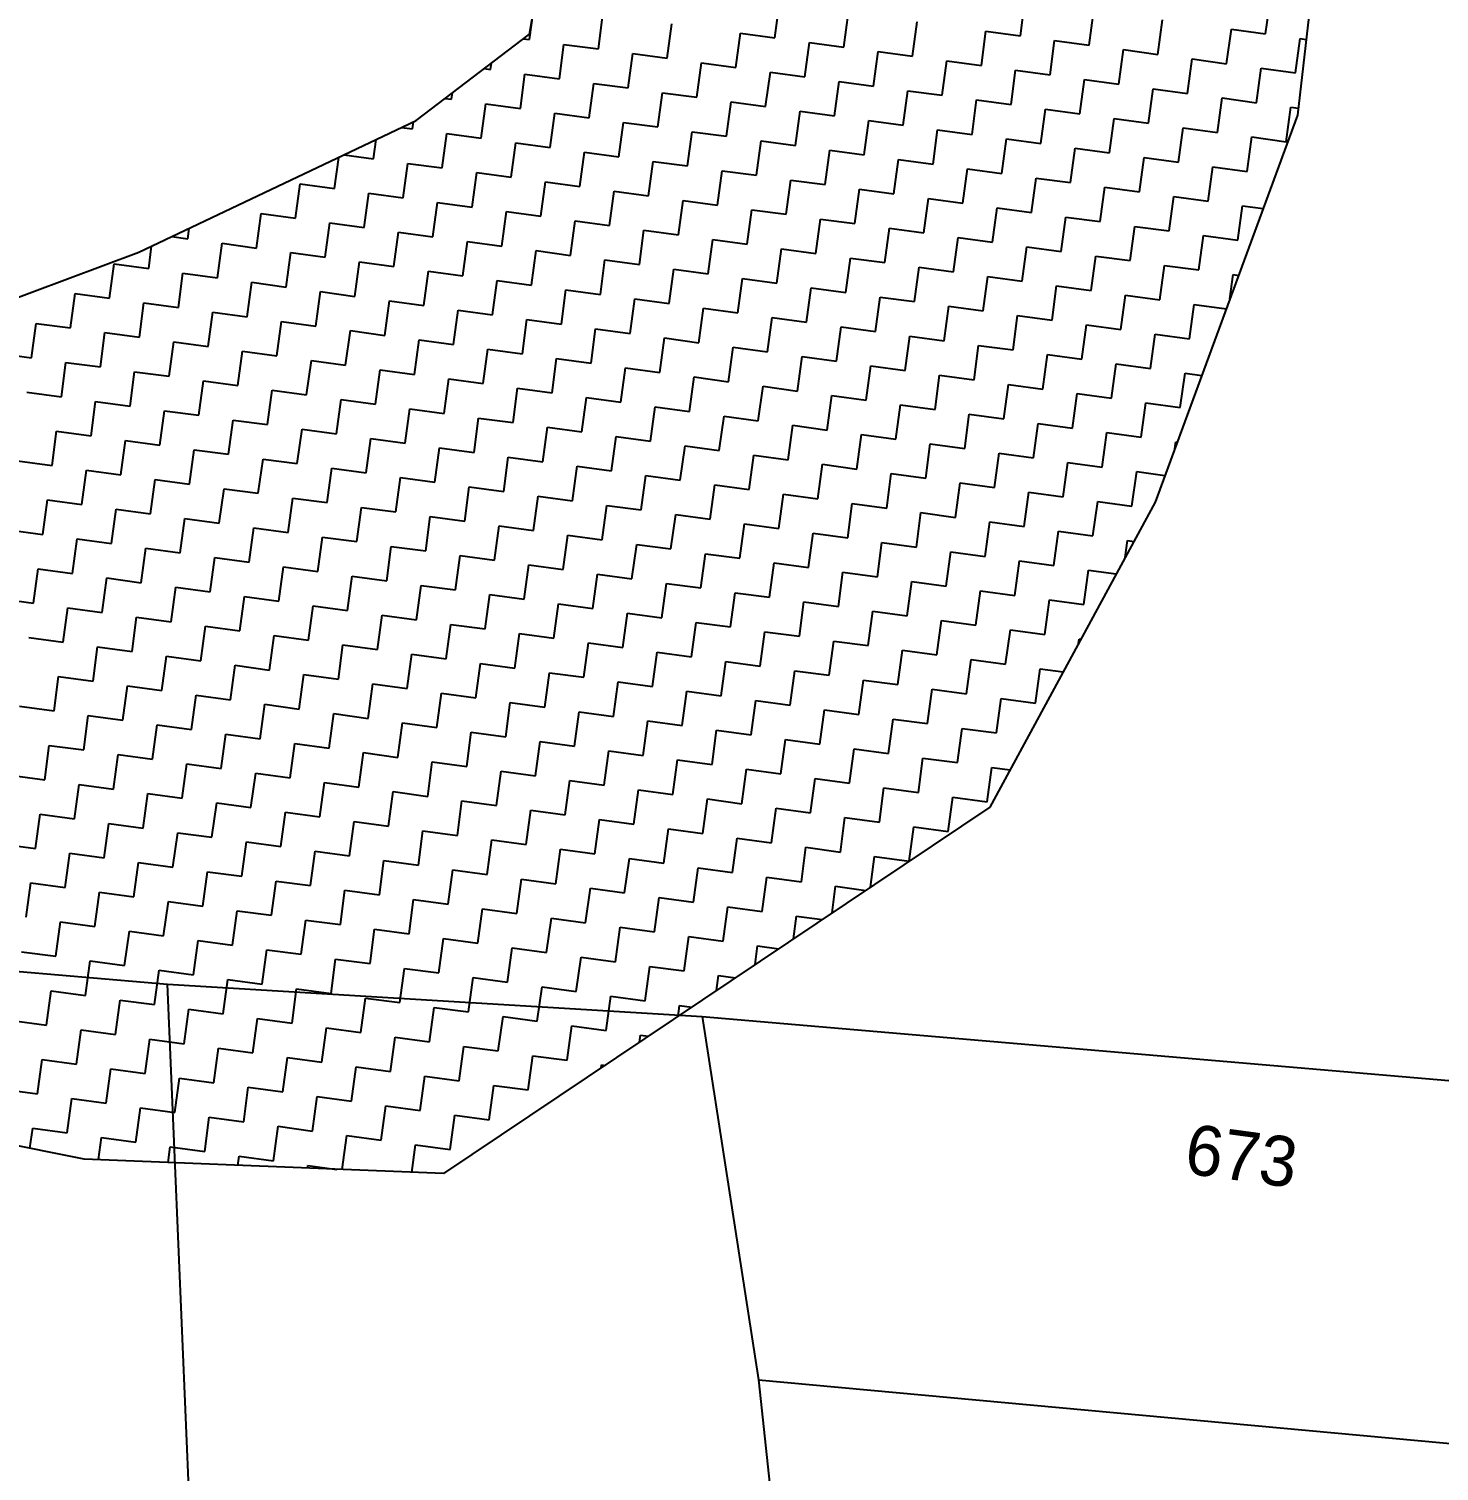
# Model space of a CAD drawing. Header units: metres. Extents: x 291974 to 293244, y 2020596 to 2023640.
# Drawn here: x 292808.2 to 292909.8, y 2021796.8 to 2021900.7 of the extents above; entities that cross this region are included whole.
import ezdxf
from ezdxf.enums import TextEntityAlignment as Align

# ---------------------------------------------------------------- set-up
doc = ezdxf.new("R2010")
doc.units = ezdxf.units.M
doc.header["$MEASUREMENT"] = 0
for name, color, linetype in [('POLY_HATCH', 12, 'Continuous'), ('POLY_PARCEL', 6, 'Continuous'), ('TEXT_PARCEL', 7, 'Continuous')]:
    doc.layers.add(name, color=color, linetype=linetype)
doc.styles.add('TEXT_MAP', font='')
doc.styles.get('TEXT_MAP').set_extended_font_data('Kruti Dev 050')

msp = doc.modelspace()

# ---------------------------------------------------------------- linework, layer by layer
at = {"layer": 'POLY_HATCH'}
for p, q in [((292904.19, 2021934.47), (292899.61, 2021894.44)), ((292844.27, 2021900.28), (292847.76, 2021920.13)), ((292836.12, 2021894.06), (292844.27, 2021900.28)), ((292899.61, 2021894.44), (292889.35, 2021866.56)), ((292816.13, 2021884.56), (292836.12, 2021894.06)), ((292803.28, 2021879.79), (292816.13, 2021884.56)), ((292889.35, 2021866.56), (292877.44, 2021844.59)), ((292877.44, 2021844.59), (292838.09, 2021818.19)), ((292812.2, 2021819.24), (292799.53, 2021821.76)), ((292838.09, 2021818.19), (292812.2, 2021819.24))]:
    msp.add_line(p, q, dxfattribs=at)
at = {"layer": 'POLY_HATCH', "linetype": 'Continuous'}
for p, q in [((292897.31, 2021900.3), (292897.65, 2021902.78)), ((292844.28, 2021899.88), (292844.54, 2021901.79)), ((292849.24, 2021899.21), (292849.57, 2021901.69)), ((292861.96, 2021900.02), (292862.29, 2021902.5)), ((292866.92, 2021899.35), (292867.25, 2021901.83)), ((292879.64, 2021900.16), (292879.97, 2021902.64)), ((292884.59, 2021899.49), (292884.93, 2021901.97)), ((292854.19, 2021898.54), (292854.53, 2021901.02)), ((292871.87, 2021898.68), (292872.2, 2021901.16)), ((292889.55, 2021898.82), (292889.88, 2021901.3)), ((292894.5, 2021898.15), (292894.84, 2021900.63)), ((292894.84, 2021900.63), (292897.31, 2021900.3)), ((292843.83, 2021899.94), (292844.28, 2021899.88)), ((292859.15, 2021897.87), (292859.48, 2021900.35)), ((292859.48, 2021900.35), (292861.96, 2021900.02)), ((292864.1, 2021897.21), (292864.44, 2021899.68)), ((292864.44, 2021899.68), (292866.92, 2021899.35)), ((292876.83, 2021898.01), (292877.16, 2021900.49)), ((292877.16, 2021900.49), (292879.64, 2021900.16)), ((292881.78, 2021897.35), (292882.11, 2021899.82)), ((292882.11, 2021899.82), (292884.59, 2021899.49)), ((292899.46, 2021897.49), (292899.79, 2021899.96)), ((292899.79, 2021899.96), (292900.24, 2021899.9)), ((292846.43, 2021897.07), (292846.76, 2021899.54)), ((292846.76, 2021899.54), (292849.24, 2021899.21)), ((292851.38, 2021896.4), (292851.72, 2021898.88)), ((292851.72, 2021898.88), (292854.19, 2021898.54)), ((292869.06, 2021896.54), (292869.39, 2021899.02)), ((292869.39, 2021899.02), (292871.87, 2021898.68)), ((292886.74, 2021896.68), (292887.07, 2021899.16)), ((292887.07, 2021899.16), (292889.55, 2021898.82)), ((292841.02, 2021897.8), (292841.47, 2021897.73)), ((292841.47, 2021897.73), (292841.53, 2021898.19)), ((292856.34, 2021895.73), (292856.67, 2021898.21)), ((292856.67, 2021898.21), (292859.15, 2021897.87)), ((292861.29, 2021895.06), (292861.63, 2021897.54)), ((292861.63, 2021897.54), (292864.1, 2021897.21)), ((292874.01, 2021895.87), (292874.35, 2021898.35)), ((292874.35, 2021898.35), (292876.83, 2021898.01)), ((292878.97, 2021895.2), (292879.3, 2021897.68)), ((292879.3, 2021897.68), (292881.78, 2021897.35)), ((292891.69, 2021896.01), (292892.02, 2021898.49)), ((292892.02, 2021898.49), (292894.5, 2021898.15)), ((292896.65, 2021895.34), (292896.98, 2021897.82)), ((292896.98, 2021897.82), (292899.46, 2021897.49)), ((292843.62, 2021894.92), (292843.95, 2021897.4)), ((292843.95, 2021897.4), (292846.43, 2021897.07)), ((292848.57, 2021894.26), (292848.9, 2021896.73)), ((292848.9, 2021896.73), (292851.38, 2021896.4)), ((292866.25, 2021894.4), (292866.58, 2021896.87)), ((292866.58, 2021896.87), (292869.06, 2021896.54)), ((292883.92, 2021894.54), (292884.26, 2021897.01)), ((292884.26, 2021897.01), (292886.74, 2021896.68)), ((292838.21, 2021895.65), (292838.66, 2021895.59)), ((292838.66, 2021895.59), (292838.72, 2021896.04)), ((292853.53, 2021893.59), (292853.86, 2021896.06)), ((292853.86, 2021896.06), (292856.34, 2021895.73)), ((292871.2, 2021893.73), (292871.54, 2021896.2)), ((292871.54, 2021896.2), (292874.01, 2021895.87)), ((292876.16, 2021893.06), (292876.49, 2021895.54)), ((292876.49, 2021895.54), (292878.97, 2021895.2)), ((292888.88, 2021893.87), (292889.21, 2021896.34)), ((292889.21, 2021896.34), (292891.69, 2021896.01)), ((292893.83, 2021893.2), (292894.17, 2021895.68)), ((292894.17, 2021895.68), (292896.65, 2021895.34)), ((292840.8, 2021892.78), (292841.14, 2021895.26)), ((292841.14, 2021895.26), (292843.62, 2021894.92)), ((292845.76, 2021892.11), (292846.09, 2021894.59)), ((292846.09, 2021894.59), (292848.57, 2021894.26)), ((292858.48, 2021892.92), (292858.81, 2021895.4)), ((292858.81, 2021895.4), (292861.29, 2021895.06)), ((292863.44, 2021892.25), (292863.77, 2021894.73)), ((292863.77, 2021894.73), (292866.25, 2021894.4)), ((292881.11, 2021892.39), (292881.45, 2021894.87)), ((292881.45, 2021894.87), (292883.92, 2021894.54)), ((292898.79, 2021892.53), (292899.12, 2021895.01)), ((292899.12, 2021895.01), (292899.67, 2021894.94)), ((292835.05, 2021893.55), (292835.85, 2021893.45)), ((292835.85, 2021893.45), (292835.92, 2021893.97)), ((292850.71, 2021891.44), (292851.05, 2021893.92)), ((292851.05, 2021893.92), (292853.53, 2021893.59)), ((292868.39, 2021891.58), (292868.73, 2021894.06)), ((292868.73, 2021894.06), (292871.2, 2021893.73)), ((292873.35, 2021890.92), (292873.68, 2021893.39)), ((292873.68, 2021893.39), (292876.16, 2021893.06)), ((292886.07, 2021891.72), (292886.4, 2021894.2)), ((292886.4, 2021894.2), (292888.88, 2021893.87)), ((292891.02, 2021891.06), (292891.36, 2021893.53)), ((292891.36, 2021893.53), (292893.83, 2021893.2)), ((292833.04, 2021891.3), (292833.22, 2021892.68)), ((292837.99, 2021890.64), (292838.33, 2021893.11)), ((292838.33, 2021893.11), (292840.8, 2021892.78)), ((292842.95, 2021889.97), (292843.28, 2021892.45)), ((292843.28, 2021892.45), (292845.76, 2021892.11)), ((292855.67, 2021890.78), (292856, 2021893.25)), ((292856, 2021893.25), (292858.48, 2021892.92)), ((292860.62, 2021890.11), (292860.96, 2021892.59)), ((292860.96, 2021892.59), (292863.44, 2021892.25)), ((292878.3, 2021890.25), (292878.64, 2021892.73)), ((292878.64, 2021892.73), (292881.11, 2021892.39)), ((292895.98, 2021890.39), (292896.31, 2021892.87)), ((292896.31, 2021892.87), (292898.79, 2021892.53)), ((292830.23, 2021889.16), (292830.53, 2021891.4)), ((292830.92, 2021891.59), (292833.04, 2021891.3)), ((292847.9, 2021889.3), (292848.24, 2021891.78)), ((292848.24, 2021891.78), (292850.71, 2021891.44)), ((292865.58, 2021889.44), (292865.91, 2021891.92)), ((292865.91, 2021891.92), (292868.39, 2021891.58)), ((292883.26, 2021889.58), (292883.59, 2021892.06)), ((292883.59, 2021892.06), (292886.07, 2021891.72)), ((292888.21, 2021888.91), (292888.55, 2021891.39)), ((292888.55, 2021891.39), (292891.02, 2021891.06)), ((292835.18, 2021888.49), (292835.51, 2021890.97)), ((292835.51, 2021890.97), (292837.99, 2021890.64)), ((292840.14, 2021887.82), (292840.47, 2021890.3)), ((292840.47, 2021890.3), (292842.95, 2021889.97)), ((292852.86, 2021888.63), (292853.19, 2021891.11)), ((292853.19, 2021891.11), (292855.67, 2021890.78)), ((292857.81, 2021887.96), (292858.15, 2021890.44)), ((292858.15, 2021890.44), (292860.62, 2021890.11)), ((292870.53, 2021888.77), (292870.87, 2021891.25)), ((292870.87, 2021891.25), (292873.35, 2021890.92)), ((292875.49, 2021888.1), (292875.82, 2021890.58)), ((292875.82, 2021890.58), (292878.3, 2021890.25)), ((292893.17, 2021888.24), (292893.5, 2021890.72)), ((292893.5, 2021890.72), (292895.98, 2021890.39)), ((292827.41, 2021887.02), (292827.75, 2021889.49)), ((292827.75, 2021889.49), (292830.23, 2021889.16)), ((292845.09, 2021887.16), (292845.43, 2021889.63)), ((292845.43, 2021889.63), (292847.9, 2021889.3)), ((292862.77, 2021887.3), (292863.1, 2021889.77)), ((292863.1, 2021889.77), (292865.58, 2021889.44)), ((292880.45, 2021887.44), (292880.78, 2021889.91)), ((292880.78, 2021889.91), (292883.26, 2021889.58)), ((292885.4, 2021886.77), (292885.73, 2021889.25)), ((292885.73, 2021889.25), (292888.21, 2021888.91)), ((292832.37, 2021886.35), (292832.7, 2021888.83)), ((292832.7, 2021888.83), (292835.18, 2021888.49)), ((292837.32, 2021885.68), (292837.66, 2021888.16)), ((292837.66, 2021888.16), (292840.14, 2021887.82)), ((292850.05, 2021886.49), (292850.38, 2021888.97)), ((292850.38, 2021888.97), (292852.86, 2021888.63)), ((292855, 2021885.82), (292855.34, 2021888.3)), ((292855.34, 2021888.3), (292857.81, 2021887.96)), ((292867.72, 2021886.63), (292868.06, 2021889.11)), ((292868.06, 2021889.11), (292870.53, 2021888.77)), ((292872.68, 2021885.96), (292873.01, 2021888.44)), ((292873.01, 2021888.44), (292875.49, 2021888.1)), ((292890.36, 2021886.1), (292890.69, 2021888.58)), ((292890.69, 2021888.58), (292893.17, 2021888.24)), ((292824.6, 2021884.87), (292824.94, 2021887.35)), ((292824.94, 2021887.35), (292827.41, 2021887.02)), ((292842.28, 2021885.01), (292842.61, 2021887.49)), ((292842.61, 2021887.49), (292845.09, 2021887.16)), ((292859.96, 2021885.15), (292860.29, 2021887.63)), ((292860.29, 2021887.63), (292862.77, 2021887.3)), ((292877.63, 2021885.29), (292877.97, 2021887.77)), ((292877.97, 2021887.77), (292880.45, 2021887.44)), ((292882.59, 2021884.62), (292882.92, 2021887.1)), ((292882.92, 2021887.1), (292885.4, 2021886.77)), ((292895.31, 2021885.43), (292895.64, 2021887.91)), ((292895.64, 2021887.91), (292897.13, 2021887.71)), ((292819.65, 2021885.54), (292819.75, 2021886.28)), ((292829.56, 2021884.2), (292829.89, 2021886.68)), ((292829.89, 2021886.68), (292832.37, 2021886.35)), ((292847.23, 2021884.34), (292847.57, 2021886.82)), ((292847.57, 2021886.82), (292850.05, 2021886.49)), ((292852.19, 2021883.68), (292852.52, 2021886.15)), ((292852.52, 2021886.15), (292855, 2021885.82)), ((292864.91, 2021884.48), (292865.25, 2021886.96)), ((292865.25, 2021886.96), (292867.72, 2021886.63)), ((292869.87, 2021883.82), (292870.2, 2021886.29)), ((292870.2, 2021886.29), (292872.68, 2021885.96)), ((292887.54, 2021883.96), (292887.88, 2021886.43)), ((292887.88, 2021886.43), (292890.36, 2021886.1)), ((292818.51, 2021885.69), (292819.65, 2021885.54)), ((292821.79, 2021882.73), (292822.13, 2021885.21)), ((292822.13, 2021885.21), (292824.6, 2021884.87)), ((292834.51, 2021883.54), (292834.85, 2021886.01)), ((292834.85, 2021886.01), (292837.32, 2021885.68)), ((292839.47, 2021882.87), (292839.8, 2021885.35)), ((292839.8, 2021885.35), (292842.28, 2021885.01)), ((292857.15, 2021883.01), (292857.48, 2021885.49)), ((292857.48, 2021885.49), (292859.96, 2021885.15)), ((292874.82, 2021883.15), (292875.16, 2021885.63)), ((292875.16, 2021885.63), (292877.63, 2021885.29)), ((292892.5, 2021883.29), (292892.83, 2021885.77)), ((292892.83, 2021885.77), (292895.31, 2021885.43)), ((292816.84, 2021883.4), (292817.05, 2021885)), ((292826.75, 2021882.06), (292827.08, 2021884.54)), ((292827.08, 2021884.54), (292829.56, 2021884.2)), ((292844.42, 2021882.2), (292844.76, 2021884.68)), ((292844.76, 2021884.68), (292847.23, 2021884.34)), ((292849.38, 2021881.53), (292849.71, 2021884.01)), ((292849.71, 2021884.01), (292852.19, 2021883.68)), ((292862.1, 2021882.34), (292862.43, 2021884.82)), ((292862.43, 2021884.82), (292864.91, 2021884.48)), ((292867.06, 2021881.67), (292867.39, 2021884.15)), ((292867.39, 2021884.15), (292869.87, 2021883.82)), ((292879.78, 2021882.48), (292880.11, 2021884.96)), ((292880.11, 2021884.96), (292882.59, 2021884.62)), ((292884.73, 2021881.81), (292885.07, 2021884.29)), ((292885.07, 2021884.29), (292887.54, 2021883.96)), ((292814.02, 2021881.25), (292814.36, 2021883.73)), ((292814.36, 2021883.73), (292816.84, 2021883.4)), ((292818.98, 2021880.59), (292819.31, 2021883.06)), ((292819.31, 2021883.06), (292821.79, 2021882.73)), ((292831.7, 2021881.39), (292832.04, 2021883.87)), ((292832.04, 2021883.87), (292834.51, 2021883.54)), ((292836.66, 2021880.73), (292836.99, 2021883.2)), ((292836.99, 2021883.2), (292839.47, 2021882.87)), ((292854.33, 2021880.87), (292854.67, 2021883.34)), ((292854.67, 2021883.34), (292857.15, 2021883.01)), ((292872.01, 2021881.01), (292872.34, 2021883.48)), ((292872.34, 2021883.48), (292874.82, 2021883.15)), ((292889.69, 2021881.15), (292890.02, 2021883.62)), ((292890.02, 2021883.62), (292892.5, 2021883.29)), ((292894.74, 2021881.21), (292894.98, 2021882.96)), ((292894.98, 2021882.96), (292895.36, 2021882.9)), ((292809.04, 2021881.93), (292809.07, 2021881.92)), ((292809.07, 2021881.92), (292809.07, 2021881.94)), ((292823.93, 2021879.92), (292824.27, 2021882.4)), ((292824.27, 2021882.4), (292826.75, 2021882.06)), ((292841.61, 2021880.06), (292841.95, 2021882.54)), ((292841.95, 2021882.54), (292844.42, 2021882.2)), ((292859.29, 2021880.2), (292859.62, 2021882.68)), ((292859.62, 2021882.68), (292862.1, 2021882.34)), ((292864.24, 2021879.53), (292864.58, 2021882.01)), ((292864.58, 2021882.01), (292867.06, 2021881.67)), ((292876.97, 2021880.34), (292877.3, 2021882.82)), ((292877.3, 2021882.82), (292879.78, 2021882.48)), ((292881.92, 2021879.67), (292882.25, 2021882.15)), ((292882.25, 2021882.15), (292884.73, 2021881.81)), ((292811.21, 2021879.11), (292811.55, 2021881.59)), ((292811.55, 2021881.59), (292814.02, 2021881.25)), ((292816.17, 2021878.44), (292816.5, 2021880.92)), ((292816.5, 2021880.92), (292818.98, 2021880.59)), ((292828.89, 2021879.25), (292829.22, 2021881.73)), ((292829.22, 2021881.73), (292831.7, 2021881.39)), ((292833.85, 2021878.58), (292834.18, 2021881.06)), ((292834.18, 2021881.06), (292836.66, 2021880.73)), ((292846.57, 2021879.39), (292846.9, 2021881.87)), ((292846.9, 2021881.87), (292849.38, 2021881.53)), ((292851.52, 2021878.72), (292851.86, 2021881.2)), ((292851.86, 2021881.2), (292854.33, 2021880.87)), ((292869.2, 2021878.86), (292869.53, 2021881.34)), ((292869.53, 2021881.34), (292872.01, 2021881.01)), ((292886.88, 2021879), (292887.21, 2021881.48)), ((292887.21, 2021881.48), (292889.69, 2021881.15)), ((292821.12, 2021877.77), (292821.46, 2021880.25)), ((292821.46, 2021880.25), (292823.93, 2021879.92)), ((292838.8, 2021877.91), (292839.13, 2021880.39)), ((292839.13, 2021880.39), (292841.61, 2021880.06)), ((292856.48, 2021878.05), (292856.81, 2021880.53)), ((292856.81, 2021880.53), (292859.29, 2021880.2)), ((292861.43, 2021877.39), (292861.77, 2021879.86)), ((292861.77, 2021879.86), (292864.24, 2021879.53)), ((292874.15, 2021878.19), (292874.49, 2021880.67)), ((292874.49, 2021880.67), (292876.97, 2021880.34)), ((292879.11, 2021877.53), (292879.44, 2021880)), ((292879.44, 2021880), (292881.92, 2021879.67)), ((292891.83, 2021878.33), (292892.16, 2021880.81)), ((292892.16, 2021880.81), (292894.48, 2021880.5)), ((292808.4, 2021876.97), (292808.74, 2021879.44)), ((292808.74, 2021879.44), (292811.21, 2021879.11)), ((292826.08, 2021877.11), (292826.41, 2021879.58)), ((292826.41, 2021879.58), (292828.89, 2021879.25)), ((292831.03, 2021876.44), (292831.37, 2021878.92)), ((292831.37, 2021878.92), (292833.85, 2021878.58)), ((292843.76, 2021877.25), (292844.09, 2021879.72)), ((292844.09, 2021879.72), (292846.57, 2021879.39)), ((292848.71, 2021876.58), (292849.04, 2021879.06)), ((292849.04, 2021879.06), (292851.52, 2021878.72)), ((292866.39, 2021876.72), (292866.72, 2021879.2)), ((292866.72, 2021879.2), (292869.2, 2021878.86)), ((292884.06, 2021876.86), (292884.4, 2021879.34)), ((292884.4, 2021879.34), (292886.88, 2021879)), ((292813.36, 2021876.3), (292813.69, 2021878.78)), ((292813.69, 2021878.78), (292816.17, 2021878.44)), ((292818.31, 2021875.63), (292818.65, 2021878.11)), ((292818.65, 2021878.11), (292821.12, 2021877.77)), ((292835.99, 2021875.77), (292836.32, 2021878.25)), ((292836.32, 2021878.25), (292838.8, 2021877.91)), ((292853.67, 2021875.91), (292854, 2021878.39)), ((292854, 2021878.39), (292856.48, 2021878.05)), ((292871.34, 2021876.05), (292871.68, 2021878.53)), ((292871.68, 2021878.53), (292874.15, 2021878.19)), ((292876.3, 2021875.38), (292876.63, 2021877.86)), ((292876.63, 2021877.86), (292879.11, 2021877.53)), ((292889.02, 2021876.19), (292889.35, 2021878.67)), ((292889.35, 2021878.67), (292891.83, 2021878.33)), ((292805.92, 2021877.3), (292808.4, 2021876.97)), ((292823.27, 2021874.96), (292823.6, 2021877.44)), ((292823.6, 2021877.44), (292826.08, 2021877.11)), ((292828.22, 2021874.29), (292828.56, 2021876.77)), ((292828.56, 2021876.77), (292831.03, 2021876.44)), ((292840.94, 2021875.1), (292841.28, 2021877.58)), ((292841.28, 2021877.58), (292843.76, 2021877.25)), ((292845.9, 2021874.43), (292846.23, 2021876.91)), ((292846.23, 2021876.91), (292848.71, 2021876.58)), ((292858.62, 2021875.24), (292858.95, 2021877.72)), ((292858.95, 2021877.72), (292861.43, 2021877.39)), ((292863.58, 2021874.57), (292863.91, 2021877.05)), ((292863.91, 2021877.05), (292866.39, 2021876.72)), ((292881.25, 2021874.71), (292881.59, 2021877.19)), ((292881.59, 2021877.19), (292884.06, 2021876.86)), ((292810.55, 2021874.15), (292810.88, 2021876.63)), ((292810.88, 2021876.63), (292813.36, 2021876.3)), ((292815.5, 2021873.49), (292815.83, 2021875.96)), ((292815.83, 2021875.96), (292818.31, 2021875.63)), ((292833.18, 2021873.63), (292833.51, 2021876.1)), ((292833.51, 2021876.1), (292835.99, 2021875.77)), ((292850.85, 2021873.77), (292851.19, 2021876.24)), ((292851.19, 2021876.24), (292853.67, 2021875.91)), ((292868.53, 2021873.91), (292868.87, 2021876.38)), ((292868.87, 2021876.38), (292871.34, 2021876.05)), ((292873.49, 2021873.24), (292873.82, 2021875.72)), ((292873.82, 2021875.72), (292876.3, 2021875.38)), ((292886.21, 2021874.05), (292886.54, 2021876.52)), ((292886.54, 2021876.52), (292889.02, 2021876.19)), ((292891.16, 2021873.38), (292891.5, 2021875.86)), ((292891.5, 2021875.86), (292892.71, 2021875.69)), ((292820.46, 2021872.82), (292820.79, 2021875.3)), ((292820.79, 2021875.3), (292823.27, 2021874.96)), ((292838.13, 2021872.96), (292838.47, 2021875.44)), ((292838.47, 2021875.44), (292840.94, 2021875.1)), ((292843.09, 2021872.29), (292843.42, 2021874.77)), ((292843.42, 2021874.77), (292845.9, 2021874.43)), ((292855.81, 2021873.1), (292856.14, 2021875.58)), ((292856.14, 2021875.58), (292858.62, 2021875.24)), ((292860.76, 2021872.43), (292861.1, 2021874.91)), ((292861.1, 2021874.91), (292863.58, 2021874.57)), ((292878.44, 2021872.57), (292878.78, 2021875.05)), ((292878.78, 2021875.05), (292881.25, 2021874.71)), ((292808.07, 2021874.49), (292810.55, 2021874.15)), ((292812.69, 2021871.34), (292813.02, 2021873.82)), ((292813.02, 2021873.82), (292815.5, 2021873.49)), ((292825.41, 2021872.15), (292825.74, 2021874.63)), ((292825.74, 2021874.63), (292828.22, 2021874.29)), ((292830.37, 2021871.48), (292830.7, 2021873.96)), ((292830.7, 2021873.96), (292833.18, 2021873.63)), ((292848.04, 2021871.62), (292848.38, 2021874.1)), ((292848.38, 2021874.1), (292850.85, 2021873.77)), ((292865.72, 2021871.76), (292866.05, 2021874.24)), ((292866.05, 2021874.24), (292868.53, 2021873.91)), ((292883.4, 2021871.9), (292883.73, 2021874.38)), ((292883.73, 2021874.38), (292886.21, 2021874.05)), ((292888.35, 2021871.24), (292888.69, 2021873.71)), ((292888.69, 2021873.71), (292891.16, 2021873.38)), ((292817.64, 2021870.68), (292817.98, 2021873.15)), ((292817.98, 2021873.15), (292820.46, 2021872.82)), ((292835.32, 2021870.82), (292835.65, 2021873.29)), ((292835.65, 2021873.29), (292838.13, 2021872.96)), ((292840.28, 2021870.15), (292840.61, 2021872.62)), ((292840.61, 2021872.62), (292843.09, 2021872.29)), ((292853, 2021870.96), (292853.33, 2021873.43)), ((292853.33, 2021873.43), (292855.81, 2021873.1)), ((292857.95, 2021870.29), (292858.29, 2021872.76)), ((292858.29, 2021872.76), (292860.76, 2021872.43)), ((292870.67, 2021871.1), (292871.01, 2021873.57)), ((292871.01, 2021873.57), (292873.49, 2021873.24)), ((292875.63, 2021870.43), (292875.96, 2021872.9)), ((292875.96, 2021872.9), (292878.44, 2021872.57)), ((292809.88, 2021869.2), (292810.21, 2021871.68)), ((292810.21, 2021871.68), (292812.69, 2021871.34)), ((292822.6, 2021870.01), (292822.93, 2021872.48)), ((292822.93, 2021872.48), (292825.41, 2021872.15)), ((292827.55, 2021869.34), (292827.89, 2021871.82)), ((292827.89, 2021871.82), (292830.37, 2021871.48)), ((292845.23, 2021869.48), (292845.57, 2021871.96)), ((292845.57, 2021871.96), (292848.04, 2021871.62)), ((292862.91, 2021869.62), (292863.24, 2021872.1)), ((292863.24, 2021872.1), (292865.72, 2021871.76)), ((292880.58, 2021869.76), (292880.92, 2021872.24)), ((292880.92, 2021872.24), (292883.4, 2021871.9)), ((292885.54, 2021869.09), (292885.87, 2021871.57)), ((292885.87, 2021871.57), (292888.35, 2021871.24)), ((292814.83, 2021868.53), (292815.17, 2021871.01)), ((292815.17, 2021871.01), (292817.64, 2021870.68)), ((292832.51, 2021868.67), (292832.84, 2021871.15)), ((292832.84, 2021871.15), (292835.32, 2021870.82)), ((292837.46, 2021868), (292837.8, 2021870.48)), ((292837.8, 2021870.48), (292840.28, 2021870.15)), ((292850.19, 2021868.81), (292850.52, 2021871.29)), ((292850.52, 2021871.29), (292853, 2021870.96)), ((292855.14, 2021868.14), (292855.48, 2021870.62)), ((292855.48, 2021870.62), (292857.95, 2021870.29)), ((292867.86, 2021868.95), (292868.2, 2021871.43)), ((292868.2, 2021871.43), (292870.67, 2021871.1)), ((292872.82, 2021868.28), (292873.15, 2021870.76)), ((292873.15, 2021870.76), (292875.63, 2021870.43)), ((292890.76, 2021870.4), (292890.83, 2021870.9)), ((292890.83, 2021870.9), (292890.94, 2021870.89)), ((292807.4, 2021869.53), (292809.88, 2021869.2)), ((292819.79, 2021867.86), (292820.12, 2021870.34)), ((292820.12, 2021870.34), (292822.6, 2021870.01)), ((292824.74, 2021867.2), (292825.08, 2021869.67)), ((292825.08, 2021869.67), (292827.55, 2021869.34)), ((292842.42, 2021867.34), (292842.75, 2021869.81)), ((292842.75, 2021869.81), (292845.23, 2021869.48)), ((292860.1, 2021867.48), (292860.43, 2021869.95)), ((292860.43, 2021869.95), (292862.91, 2021869.62)), ((292877.77, 2021867.62), (292878.11, 2021870.09)), ((292878.11, 2021870.09), (292880.58, 2021869.76)), ((292812.02, 2021866.39), (292812.35, 2021868.87)), ((292812.35, 2021868.87), (292814.83, 2021868.53)), ((292829.7, 2021866.53), (292830.03, 2021869.01)), ((292830.03, 2021869.01), (292832.51, 2021868.67)), ((292847.37, 2021866.67), (292847.71, 2021869.15)), ((292847.71, 2021869.15), (292850.19, 2021868.81)), ((292852.33, 2021866), (292852.66, 2021868.48)), ((292852.66, 2021868.48), (292855.14, 2021868.14)), ((292865.05, 2021866.81), (292865.39, 2021869.29)), ((292865.39, 2021869.29), (292867.86, 2021868.95)), ((292870.01, 2021866.14), (292870.34, 2021868.62)), ((292870.34, 2021868.62), (292872.82, 2021868.28)), ((292882.73, 2021866.95), (292883.06, 2021869.43)), ((292883.06, 2021869.43), (292885.54, 2021869.09)), ((292887.68, 2021866.28), (292888.02, 2021868.76)), ((292888.02, 2021868.76), (292890.05, 2021868.48)), ((292816.98, 2021865.72), (292817.31, 2021868.2)), ((292817.31, 2021868.2), (292819.79, 2021867.86)), ((292821.93, 2021865.05), (292822.27, 2021867.53)), ((292822.27, 2021867.53), (292824.74, 2021867.2)), ((292834.65, 2021865.86), (292834.99, 2021868.34)), ((292834.99, 2021868.34), (292837.46, 2021868)), ((292839.61, 2021865.19), (292839.94, 2021867.67)), ((292839.94, 2021867.67), (292842.42, 2021867.34)), ((292857.29, 2021865.33), (292857.62, 2021867.81)), ((292857.62, 2021867.81), (292860.1, 2021867.48)), ((292874.96, 2021865.47), (292875.3, 2021867.95)), ((292875.3, 2021867.95), (292877.77, 2021867.62)), ((292809.21, 2021864.24), (292809.54, 2021866.72)), ((292809.54, 2021866.72), (292812.02, 2021866.39)), ((292826.89, 2021864.38), (292827.22, 2021866.86)), ((292827.22, 2021866.86), (292829.7, 2021866.53)), ((292844.56, 2021864.52), (292844.9, 2021867)), ((292844.9, 2021867), (292847.37, 2021866.67)), ((292849.52, 2021863.86), (292849.85, 2021866.33)), ((292849.85, 2021866.33), (292852.33, 2021866)), ((292862.24, 2021864.66), (292862.57, 2021867.14)), ((292862.57, 2021867.14), (292865.05, 2021866.81)), ((292867.2, 2021864), (292867.53, 2021866.47)), ((292867.53, 2021866.47), (292870.01, 2021866.14)), ((292879.92, 2021864.8), (292880.25, 2021867.28)), ((292880.25, 2021867.28), (292882.73, 2021866.95)), ((292884.87, 2021864.14), (292885.21, 2021866.61)), ((292885.21, 2021866.61), (292887.68, 2021866.28)), ((292814.16, 2021863.58), (292814.5, 2021866.05)), ((292814.5, 2021866.05), (292816.98, 2021865.72)), ((292819.12, 2021862.91), (292819.45, 2021865.39)), ((292819.45, 2021865.39), (292821.93, 2021865.05)), ((292831.84, 2021863.72), (292832.18, 2021866.19)), ((292832.18, 2021866.19), (292834.65, 2021865.86)), ((292836.8, 2021863.05), (292837.13, 2021865.53)), ((292837.13, 2021865.53), (292839.61, 2021865.19)), ((292854.47, 2021863.19), (292854.81, 2021865.67)), ((292854.81, 2021865.67), (292857.29, 2021865.33)), ((292872.15, 2021863.33), (292872.48, 2021865.81)), ((292872.48, 2021865.81), (292874.96, 2021865.47)), ((292806.73, 2021864.58), (292809.21, 2021864.24)), ((292824.07, 2021862.24), (292824.41, 2021864.72)), ((292824.41, 2021864.72), (292826.89, 2021864.38)), ((292841.75, 2021862.38), (292842.09, 2021864.86)), ((292842.09, 2021864.86), (292844.56, 2021864.52)), ((292859.43, 2021862.52), (292859.76, 2021865)), ((292859.76, 2021865), (292862.24, 2021864.66)), ((292864.38, 2021861.85), (292864.72, 2021864.33)), ((292864.72, 2021864.33), (292867.2, 2021864)), ((292877.11, 2021862.66), (292877.44, 2021865.14)), ((292877.44, 2021865.14), (292879.92, 2021864.8)), ((292882.06, 2021861.99), (292882.39, 2021864.47)), ((292882.39, 2021864.47), (292884.87, 2021864.14)), ((292811.35, 2021861.43), (292811.69, 2021863.91)), ((292811.69, 2021863.91), (292814.16, 2021863.58)), ((292816.31, 2021860.76), (292816.64, 2021863.24)), ((292816.64, 2021863.24), (292819.12, 2021862.91)), ((292829.03, 2021861.57), (292829.36, 2021864.05)), ((292829.36, 2021864.05), (292831.84, 2021863.72)), ((292833.99, 2021860.9), (292834.32, 2021863.38)), ((292834.32, 2021863.38), (292836.8, 2021863.05)), ((292846.71, 2021861.71), (292847.04, 2021864.19)), ((292847.04, 2021864.19), (292849.52, 2021863.86)), ((292851.66, 2021861.04), (292852, 2021863.52)), ((292852, 2021863.52), (292854.47, 2021863.19)), ((292869.34, 2021861.18), (292869.67, 2021863.66)), ((292869.67, 2021863.66), (292872.15, 2021863.33)), ((292887.18, 2021862.57), (292887.35, 2021863.8)), ((292887.35, 2021863.8), (292887.82, 2021863.74)), ((292821.26, 2021860.1), (292821.6, 2021862.57)), ((292821.6, 2021862.57), (292824.07, 2021862.24)), ((292838.94, 2021860.24), (292839.27, 2021862.71)), ((292839.27, 2021862.71), (292841.75, 2021862.38)), ((292856.62, 2021860.38), (292856.95, 2021862.85)), ((292856.95, 2021862.85), (292859.43, 2021862.52)), ((292861.57, 2021859.71), (292861.91, 2021862.19)), ((292861.91, 2021862.19), (292864.38, 2021861.85)), ((292874.29, 2021860.52), (292874.63, 2021862.99)), ((292874.63, 2021862.99), (292877.11, 2021862.66)), ((292879.25, 2021859.85), (292879.58, 2021862.33)), ((292879.58, 2021862.33), (292882.06, 2021861.99)), ((292808.54, 2021859.29), (292808.88, 2021861.77)), ((292808.88, 2021861.77), (292811.35, 2021861.43)), ((292826.22, 2021859.43), (292826.55, 2021861.91)), ((292826.55, 2021861.91), (292829.03, 2021861.57)), ((292831.17, 2021858.76), (292831.51, 2021861.24)), ((292831.51, 2021861.24), (292833.99, 2021860.9)), ((292843.9, 2021859.57), (292844.23, 2021862.05)), ((292844.23, 2021862.05), (292846.71, 2021861.71)), ((292848.85, 2021858.9), (292849.18, 2021861.38)), ((292849.18, 2021861.38), (292851.66, 2021861.04)), ((292866.53, 2021859.04), (292866.86, 2021861.52)), ((292866.86, 2021861.52), (292869.34, 2021861.18)), ((292884.2, 2021859.18), (292884.54, 2021861.66)), ((292884.54, 2021861.66), (292886.54, 2021861.39)), ((292813.5, 2021858.62), (292813.83, 2021861.1)), ((292813.83, 2021861.1), (292816.31, 2021860.76)), ((292818.45, 2021857.95), (292818.79, 2021860.43)), ((292818.79, 2021860.43), (292821.26, 2021860.1)), ((292836.13, 2021858.09), (292836.46, 2021860.57)), ((292836.46, 2021860.57), (292838.94, 2021860.24)), ((292853.81, 2021858.23), (292854.14, 2021860.71)), ((292854.14, 2021860.71), (292856.62, 2021860.38)), ((292871.48, 2021858.37), (292871.82, 2021860.85)), ((292871.82, 2021860.85), (292874.29, 2021860.52)), ((292876.44, 2021857.71), (292876.77, 2021860.18)), ((292876.77, 2021860.18), (292879.25, 2021859.85)), ((292806.06, 2021859.62), (292808.54, 2021859.29)), ((292823.41, 2021857.29), (292823.74, 2021859.76)), ((292823.74, 2021859.76), (292826.22, 2021859.43)), ((292828.36, 2021856.62), (292828.7, 2021859.1)), ((292828.7, 2021859.1), (292831.17, 2021858.76)), ((292841.08, 2021857.43), (292841.42, 2021859.9)), ((292841.42, 2021859.9), (292843.9, 2021859.57)), ((292846.04, 2021856.76), (292846.37, 2021859.24)), ((292846.37, 2021859.24), (292848.85, 2021858.9)), ((292858.76, 2021857.57), (292859.09, 2021860.04)), ((292859.09, 2021860.04), (292861.57, 2021859.71)), ((292863.72, 2021856.9), (292864.05, 2021859.38)), ((292864.05, 2021859.38), (292866.53, 2021859.04)), ((292881.39, 2021857.04), (292881.73, 2021859.52)), ((292881.73, 2021859.52), (292884.2, 2021859.18)), ((292810.69, 2021856.48), (292811.02, 2021858.96)), ((292811.02, 2021858.96), (292813.5, 2021858.62)), ((292815.64, 2021855.81), (292815.97, 2021858.29)), ((292815.97, 2021858.29), (292818.45, 2021857.95)), ((292833.32, 2021855.95), (292833.65, 2021858.43)), ((292833.65, 2021858.43), (292836.13, 2021858.09)), ((292850.99, 2021856.09), (292851.33, 2021858.57)), ((292851.33, 2021858.57), (292853.81, 2021858.23)), ((292868.67, 2021856.23), (292869.01, 2021858.71)), ((292869.01, 2021858.71), (292871.48, 2021858.37)), ((292873.63, 2021855.56), (292873.96, 2021858.04)), ((292873.96, 2021858.04), (292876.44, 2021857.71)), ((292820.6, 2021855.14), (292820.93, 2021857.62)), ((292820.93, 2021857.62), (292823.41, 2021857.29)), ((292838.27, 2021855.28), (292838.61, 2021857.76)), ((292838.61, 2021857.76), (292841.08, 2021857.43)), ((292843.23, 2021854.61), (292843.56, 2021857.09)), ((292843.56, 2021857.09), (292846.04, 2021856.76)), ((292855.95, 2021855.42), (292856.28, 2021857.9)), ((292856.28, 2021857.9), (292858.76, 2021857.57)), ((292860.9, 2021854.75), (292861.24, 2021857.23)), ((292861.24, 2021857.23), (292863.72, 2021856.9)), ((292878.58, 2021854.89), (292878.92, 2021857.37)), ((292878.92, 2021857.37), (292881.39, 2021857.04)), ((292808.21, 2021856.81), (292810.69, 2021856.48)), ((292812.83, 2021853.67), (292813.16, 2021856.14)), ((292813.16, 2021856.14), (292815.64, 2021855.81)), ((292825.55, 2021854.47), (292825.88, 2021856.95)), ((292825.88, 2021856.95), (292828.36, 2021856.62)), ((292830.51, 2021853.81), (292830.84, 2021856.28)), ((292830.84, 2021856.28), (292833.32, 2021855.95)), ((292848.18, 2021853.95), (292848.52, 2021856.42)), ((292848.52, 2021856.42), (292850.99, 2021856.09)), ((292865.86, 2021854.09), (292866.19, 2021856.56)), ((292866.19, 2021856.56), (292868.67, 2021856.23)), ((292883.83, 2021856.38), (292883.87, 2021856.7)), ((292883.87, 2021856.7), (292883.99, 2021856.69)), ((292817.78, 2021853), (292818.12, 2021855.48)), ((292818.12, 2021855.48), (292820.6, 2021855.14)), ((292835.46, 2021853.14), (292835.79, 2021855.62)), ((292835.79, 2021855.62), (292838.27, 2021855.28)), ((292840.42, 2021852.47), (292840.75, 2021854.95)), ((292840.75, 2021854.95), (292843.23, 2021854.61)), ((292853.14, 2021853.28), (292853.47, 2021855.76)), ((292853.47, 2021855.76), (292855.95, 2021855.42)), ((292858.09, 2021852.61), (292858.43, 2021855.09)), ((292858.43, 2021855.09), (292860.9, 2021854.75)), ((292870.81, 2021853.42), (292871.15, 2021855.9)), ((292871.15, 2021855.9), (292873.63, 2021855.56)), ((292875.77, 2021852.75), (292876.1, 2021855.23)), ((292876.1, 2021855.23), (292878.58, 2021854.89)), ((292810.02, 2021851.52), (292810.35, 2021854)), ((292810.35, 2021854), (292812.83, 2021853.67)), ((292822.74, 2021852.33), (292823.07, 2021854.81)), ((292823.07, 2021854.81), (292825.55, 2021854.47)), ((292827.69, 2021851.66), (292828.03, 2021854.14)), ((292828.03, 2021854.14), (292830.51, 2021853.81)), ((292845.37, 2021851.8), (292845.71, 2021854.28)), ((292845.71, 2021854.28), (292848.18, 2021853.95)), ((292863.05, 2021851.94), (292863.38, 2021854.42)), ((292863.38, 2021854.42), (292865.86, 2021854.09)), ((292880.72, 2021852.08), (292881.06, 2021854.56)), ((292881.06, 2021854.56), (292882.72, 2021854.34)), ((292814.97, 2021850.85), (292815.31, 2021853.33)), ((292815.31, 2021853.33), (292817.78, 2021853)), ((292832.65, 2021850.99), (292832.98, 2021853.47)), ((292832.98, 2021853.47), (292835.46, 2021853.14)), ((292850.33, 2021851.13), (292850.66, 2021853.61)), ((292850.66, 2021853.61), (292853.14, 2021853.28)), ((292855.28, 2021850.47), (292855.62, 2021852.94)), ((292855.62, 2021852.94), (292858.09, 2021852.61)), ((292868, 2021851.27), (292868.34, 2021853.75)), ((292868.34, 2021853.75), (292870.81, 2021853.42)), ((292872.96, 2021850.61), (292873.29, 2021853.08)), ((292873.29, 2021853.08), (292875.77, 2021852.75)), ((292807.54, 2021851.86), (292810.02, 2021851.52)), ((292819.93, 2021850.19), (292820.26, 2021852.66)), ((292820.26, 2021852.66), (292822.74, 2021852.33)), ((292824.88, 2021849.52), (292825.22, 2021852)), ((292825.22, 2021852), (292827.69, 2021851.66)), ((292837.6, 2021850.33), (292837.94, 2021852.8)), ((292837.94, 2021852.8), (292840.42, 2021852.47)), ((292842.56, 2021849.66), (292842.89, 2021852.14)), ((292842.89, 2021852.14), (292845.37, 2021851.8)), ((292860.24, 2021849.8), (292860.57, 2021852.28)), ((292860.57, 2021852.28), (292863.05, 2021851.94)), ((292877.91, 2021849.94), (292878.25, 2021852.42)), ((292878.25, 2021852.42), (292880.72, 2021852.08)), ((292812.16, 2021848.71), (292812.49, 2021851.19)), ((292812.49, 2021851.19), (292814.97, 2021850.85)), ((292829.84, 2021848.85), (292830.17, 2021851.33)), ((292830.17, 2021851.33), (292832.65, 2021850.99)), ((292847.51, 2021848.99), (292847.85, 2021851.47)), ((292847.85, 2021851.47), (292850.33, 2021851.13)), ((292852.47, 2021848.32), (292852.8, 2021850.8)), ((292852.8, 2021850.8), (292855.28, 2021850.47)), ((292865.19, 2021849.13), (292865.53, 2021851.61)), ((292865.53, 2021851.61), (292868, 2021851.27)), ((292870.15, 2021848.46), (292870.48, 2021850.94)), ((292870.48, 2021850.94), (292872.96, 2021850.61)), ((292817.12, 2021848.04), (292817.45, 2021850.52)), ((292817.45, 2021850.52), (292819.93, 2021850.19)), ((292822.07, 2021847.38), (292822.41, 2021849.85)), ((292822.41, 2021849.85), (292824.88, 2021849.52)), ((292834.79, 2021848.18), (292835.13, 2021850.66)), ((292835.13, 2021850.66), (292837.6, 2021850.33)), ((292839.75, 2021847.52), (292840.08, 2021849.99)), ((292840.08, 2021849.99), (292842.56, 2021849.66)), ((292857.43, 2021847.66), (292857.76, 2021850.13)), ((292857.76, 2021850.13), (292860.24, 2021849.8)), ((292875.1, 2021847.8), (292875.44, 2021850.27)), ((292875.44, 2021850.27), (292877.91, 2021849.94)), ((292809.35, 2021846.57), (292809.68, 2021849.04)), ((292809.68, 2021849.04), (292812.16, 2021848.71)), ((292827.03, 2021846.71), (292827.36, 2021849.18)), ((292827.36, 2021849.18), (292829.84, 2021848.85)), ((292844.7, 2021846.85), (292845.04, 2021849.32)), ((292845.04, 2021849.32), (292847.51, 2021848.99)), ((292849.66, 2021846.18), (292849.99, 2021848.66)), ((292849.99, 2021848.66), (292852.47, 2021848.32)), ((292862.38, 2021846.99), (292862.71, 2021849.46)), ((292862.71, 2021849.46), (292865.19, 2021849.13)), ((292867.34, 2021846.32), (292867.67, 2021848.8)), ((292867.67, 2021848.8), (292870.15, 2021848.46)), ((292814.3, 2021845.9), (292814.64, 2021848.38)), ((292814.64, 2021848.38), (292817.12, 2021848.04)), ((292819.26, 2021845.23), (292819.59, 2021847.71)), ((292819.59, 2021847.71), (292822.07, 2021847.38)), ((292831.98, 2021846.04), (292832.32, 2021848.52)), ((292832.32, 2021848.52), (292834.79, 2021848.18)), ((292836.94, 2021845.37), (292837.27, 2021847.85)), ((292837.27, 2021847.85), (292839.75, 2021847.52)), ((292854.61, 2021845.51), (292854.95, 2021847.99)), ((292854.95, 2021847.99), (292857.43, 2021847.66)), ((292872.29, 2021845.65), (292872.62, 2021848.13)), ((292872.62, 2021848.13), (292875.1, 2021847.8)), ((292806.87, 2021846.9), (292809.35, 2021846.57)), ((292824.21, 2021844.56), (292824.55, 2021847.04)), ((292824.55, 2021847.04), (292827.03, 2021846.71)), ((292841.89, 2021844.7), (292842.23, 2021847.18)), ((292842.23, 2021847.18), (292844.7, 2021846.85)), ((292859.57, 2021844.84), (292859.9, 2021847.32)), ((292859.9, 2021847.32), (292862.38, 2021846.99)), ((292864.52, 2021844.18), (292864.86, 2021846.65)), ((292864.86, 2021846.65), (292867.34, 2021846.32)), ((292877.25, 2021844.98), (292877.58, 2021847.46)), ((292877.58, 2021847.46), (292878.9, 2021847.28)), ((292811.49, 2021843.76), (292811.83, 2021846.23)), ((292811.83, 2021846.23), (292814.3, 2021845.9)), ((292816.45, 2021843.09), (292816.78, 2021845.57)), ((292816.78, 2021845.57), (292819.26, 2021845.23)), ((292829.17, 2021843.9), (292829.5, 2021846.37)), ((292829.5, 2021846.37), (292831.98, 2021846.04)), ((292834.13, 2021843.23), (292834.46, 2021845.71)), ((292834.46, 2021845.71), (292836.94, 2021845.37)), ((292846.85, 2021844.04), (292847.18, 2021846.51)), ((292847.18, 2021846.51), (292849.66, 2021846.18)), ((292851.8, 2021843.37), (292852.14, 2021845.85)), ((292852.14, 2021845.85), (292854.61, 2021845.51)), ((292869.48, 2021843.51), (292869.81, 2021845.99)), ((292869.81, 2021845.99), (292872.29, 2021845.65)), ((292821.4, 2021842.42), (292821.74, 2021844.9)), ((292821.74, 2021844.9), (292824.21, 2021844.56)), ((292839.08, 2021842.56), (292839.41, 2021845.04)), ((292839.41, 2021845.04), (292841.89, 2021844.7)), ((292856.76, 2021842.7), (292857.09, 2021845.18)), ((292857.09, 2021845.18), (292859.57, 2021844.84)), ((292861.71, 2021842.03), (292862.05, 2021844.51)), ((292862.05, 2021844.51), (292864.52, 2021844.18)), ((292874.43, 2021842.84), (292874.77, 2021845.32)), ((292874.77, 2021845.32), (292877.25, 2021844.98)), ((292808.68, 2021841.61), (292809.02, 2021844.09)), ((292809.02, 2021844.09), (292811.49, 2021843.76)), ((292826.36, 2021841.75), (292826.69, 2021844.23)), ((292826.69, 2021844.23), (292829.17, 2021843.9)), ((292831.31, 2021841.08), (292831.65, 2021843.56)), ((292831.65, 2021843.56), (292834.13, 2021843.23)), ((292844.04, 2021841.89), (292844.37, 2021844.37)), ((292844.37, 2021844.37), (292846.85, 2021844.04)), ((292848.99, 2021841.22), (292849.32, 2021843.7)), ((292849.32, 2021843.7), (292851.8, 2021843.37)), ((292866.67, 2021841.36), (292867, 2021843.84)), ((292867, 2021843.84), (292869.48, 2021843.51)), ((292813.64, 2021840.94), (292813.97, 2021843.42)), ((292813.97, 2021843.42), (292816.45, 2021843.09)), ((292818.59, 2021840.28), (292818.93, 2021842.75)), ((292818.93, 2021842.75), (292821.4, 2021842.42)), ((292836.27, 2021840.42), (292836.6, 2021842.89)), ((292836.6, 2021842.89), (292839.08, 2021842.56)), ((292853.95, 2021840.56), (292854.28, 2021843.03)), ((292854.28, 2021843.03), (292856.76, 2021842.7)), ((292871.62, 2021840.7), (292871.96, 2021843.17)), ((292871.96, 2021843.17), (292874.43, 2021842.84)), ((292806.2, 2021841.95), (292808.68, 2021841.61)), ((292823.55, 2021839.61), (292823.88, 2021842.09)), ((292823.88, 2021842.09), (292826.36, 2021841.75)), ((292828.5, 2021838.94), (292828.84, 2021841.42)), ((292828.84, 2021841.42), (292831.31, 2021841.08)), ((292841.22, 2021839.75), (292841.56, 2021842.23)), ((292841.56, 2021842.23), (292844.04, 2021841.89)), ((292846.18, 2021839.08), (292846.51, 2021841.56)), ((292846.51, 2021841.56), (292848.99, 2021841.22)), ((292858.9, 2021839.89), (292859.23, 2021842.37)), ((292859.23, 2021842.37), (292861.71, 2021842.03)), ((292863.86, 2021839.22), (292864.19, 2021841.7)), ((292864.19, 2021841.7), (292866.67, 2021841.36)), ((292810.83, 2021838.8), (292811.16, 2021841.28)), ((292811.16, 2021841.28), (292813.64, 2021840.94)), ((292815.78, 2021838.13), (292816.11, 2021840.61)), ((292816.11, 2021840.61), (292818.59, 2021840.28)), ((292833.46, 2021838.27), (292833.79, 2021840.75)), ((292833.79, 2021840.75), (292836.27, 2021840.42)), ((292851.13, 2021838.41), (292851.47, 2021840.89)), ((292851.47, 2021840.89), (292853.95, 2021840.56)), ((292868.85, 2021838.83), (292869.14, 2021841.03)), ((292869.14, 2021841.03), (292871.62, 2021840.7)), ((292820.74, 2021837.47), (292821.07, 2021839.94)), ((292821.07, 2021839.94), (292823.55, 2021839.61)), ((292838.41, 2021837.6), (292838.75, 2021840.08)), ((292838.75, 2021840.08), (292841.22, 2021839.75)), ((292843.37, 2021836.94), (292843.7, 2021839.41)), ((292843.7, 2021839.41), (292846.18, 2021839.08)), ((292856.09, 2021837.74), (292856.42, 2021840.22)), ((292856.42, 2021840.22), (292858.9, 2021839.89)), ((292861.04, 2021837.08), (292861.38, 2021839.55)), ((292861.38, 2021839.55), (292863.86, 2021839.22)), ((292808.01, 2021836.66), (292808.35, 2021839.13)), ((292808.35, 2021839.13), (292810.83, 2021838.8)), ((292812.97, 2021835.99), (292813.3, 2021838.47)), ((292813.3, 2021838.47), (292815.78, 2021838.13)), ((292825.69, 2021836.8), (292826.02, 2021839.27)), ((292826.02, 2021839.27), (292828.5, 2021838.94)), ((292830.65, 2021836.13), (292830.98, 2021838.61)), ((292830.98, 2021838.61), (292833.46, 2021838.27)), ((292848.32, 2021836.27), (292848.66, 2021838.75)), ((292848.66, 2021838.75), (292851.13, 2021838.41)), ((292866.07, 2021836.97), (292866.33, 2021838.89)), ((292866.33, 2021838.89), (292868.5, 2021838.59)), ((292817.92, 2021835.32), (292818.26, 2021837.8)), ((292818.26, 2021837.8), (292820.74, 2021837.47)), ((292835.6, 2021835.46), (292835.93, 2021837.94)), ((292835.93, 2021837.94), (292838.41, 2021837.6)), ((292840.56, 2021834.79), (292840.89, 2021837.27)), ((292840.89, 2021837.27), (292843.37, 2021836.94)), ((292853.28, 2021835.6), (292853.61, 2021838.08)), ((292853.61, 2021838.08), (292856.09, 2021837.74)), ((292858.23, 2021834.93), (292858.57, 2021837.41)), ((292858.57, 2021837.41), (292861.04, 2021837.08)), ((292810.16, 2021833.85), (292810.49, 2021836.32)), ((292810.49, 2021836.32), (292812.97, 2021835.99)), ((292822.88, 2021834.65), (292823.21, 2021837.13)), ((292823.21, 2021837.13), (292825.69, 2021836.8)), ((292827.83, 2021833.99), (292828.17, 2021836.46)), ((292828.17, 2021836.46), (292830.65, 2021836.13)), ((292845.51, 2021834.13), (292845.85, 2021836.6)), ((292845.85, 2021836.6), (292848.32, 2021836.27)), ((292863.3, 2021835.11), (292863.52, 2021836.74)), ((292863.52, 2021836.74), (292865.37, 2021836.49)), ((292815.11, 2021833.18), (292815.45, 2021835.66)), ((292815.45, 2021835.66), (292817.92, 2021835.32)), ((292832.79, 2021833.32), (292833.12, 2021835.8)), ((292833.12, 2021835.8), (292835.6, 2021835.46)), ((292850.47, 2021833.46), (292850.8, 2021835.94)), ((292850.8, 2021835.94), (292853.28, 2021835.6)), ((292855.42, 2021832.79), (292855.76, 2021835.27)), ((292855.76, 2021835.27), (292858.23, 2021834.93)), ((292807.68, 2021834.18), (292810.16, 2021833.85)), ((292820.07, 2021832.51), (292820.4, 2021834.99)), ((292820.4, 2021834.99), (292822.88, 2021834.65)), ((292825.02, 2021831.84), (292825.36, 2021834.32)), ((292825.36, 2021834.32), (292827.83, 2021833.99)), ((292837.74, 2021832.65), (292838.08, 2021835.13)), ((292838.08, 2021835.13), (292840.56, 2021834.79)), ((292842.7, 2021831.98), (292843.03, 2021834.46)), ((292843.03, 2021834.46), (292845.51, 2021834.13)), ((292860.53, 2021833.25), (292860.71, 2021834.6)), ((292860.71, 2021834.6), (292862.24, 2021834.39)), ((292812.3, 2021831.03), (292812.63, 2021833.51)), ((292812.63, 2021833.51), (292815.11, 2021833.18)), ((292829.98, 2021831.17), (292830.31, 2021833.65)), ((292830.31, 2021833.65), (292832.79, 2021833.32)), ((292847.65, 2021831.31), (292847.99, 2021833.79)), ((292847.99, 2021833.79), (292850.47, 2021833.46)), ((292852.61, 2021830.65), (292852.94, 2021833.12)), ((292852.94, 2021833.12), (292855.42, 2021832.79)), ((292817.26, 2021830.37), (292817.59, 2021832.84)), ((292817.59, 2021832.84), (292820.07, 2021832.51)), ((292822.21, 2021829.7), (292822.55, 2021832.18)), ((292822.55, 2021832.18), (292825.02, 2021831.84)), ((292834.93, 2021830.51), (292835.27, 2021832.98)), ((292835.27, 2021832.98), (292837.74, 2021832.65)), ((292839.89, 2021829.84), (292840.22, 2021832.32)), ((292840.22, 2021832.32), (292842.7, 2021831.98)), ((292857.75, 2021831.39), (292857.9, 2021832.46)), ((292857.9, 2021832.46), (292859.11, 2021832.29)), ((292809.49, 2021828.89), (292809.82, 2021831.37)), ((292809.82, 2021831.37), (292812.3, 2021831.03)), ((292827.17, 2021829.03), (292827.5, 2021831.51)), ((292827.5, 2021831.51), (292829.98, 2021831.17)), ((292844.84, 2021829.17), (292845.18, 2021831.65)), ((292845.18, 2021831.65), (292847.65, 2021831.31)), ((292814.44, 2021828.22), (292814.78, 2021830.7)), ((292814.78, 2021830.7), (292817.26, 2021830.37)), ((292819.4, 2021827.55), (292819.73, 2021830.03)), ((292819.73, 2021830.03), (292822.21, 2021829.7)), ((292832.12, 2021828.36), (292832.46, 2021830.84)), ((292832.46, 2021830.84), (292834.93, 2021830.51)), ((292837.08, 2021827.69), (292837.41, 2021830.17)), ((292837.41, 2021830.17), (292839.89, 2021829.84)), ((292849.8, 2021828.5), (292850.13, 2021830.98)), ((292850.13, 2021830.98), (292852.61, 2021830.65)), ((292854.98, 2021829.52), (292855.09, 2021830.31)), ((292855.09, 2021830.31), (292855.98, 2021830.19)), ((292807.01, 2021829.22), (292809.49, 2021828.89)), ((292824.35, 2021826.89), (292824.69, 2021829.36)), ((292824.69, 2021829.36), (292827.17, 2021829.03)), ((292842.03, 2021827.03), (292842.37, 2021829.5)), ((292842.37, 2021829.5), (292844.84, 2021829.17)), ((292811.63, 2021826.08), (292811.97, 2021828.56)), ((292811.97, 2021828.56), (292814.44, 2021828.22)), ((292816.59, 2021825.41), (292816.92, 2021827.89)), ((292816.92, 2021827.89), (292819.4, 2021827.55)), ((292829.31, 2021826.22), (292829.64, 2021828.7)), ((292829.64, 2021828.7), (292832.12, 2021828.36)), ((292834.27, 2021825.55), (292834.6, 2021828.03)), ((292834.6, 2021828.03), (292837.08, 2021827.69)), ((292846.99, 2021826.36), (292847.32, 2021828.84)), ((292847.32, 2021828.84), (292849.8, 2021828.5)), ((292852.21, 2021827.66), (292852.28, 2021828.17)), ((292852.28, 2021828.17), (292852.85, 2021828.09)), ((292821.54, 2021824.74), (292821.88, 2021827.22)), ((292821.88, 2021827.22), (292824.35, 2021826.89)), ((292839.22, 2021824.88), (292839.55, 2021827.36)), ((292839.55, 2021827.36), (292842.03, 2021827.03)), ((292808.82, 2021823.94), (292809.16, 2021826.41)), ((292809.16, 2021826.41), (292811.63, 2021826.08)), ((292826.5, 2021824.08), (292826.83, 2021826.55)), ((292826.83, 2021826.55), (292829.31, 2021826.22)), ((292831.45, 2021823.41), (292831.79, 2021825.89)), ((292831.79, 2021825.89), (292834.27, 2021825.55)), ((292844.18, 2021824.22), (292844.51, 2021826.69)), ((292844.51, 2021826.69), (292846.99, 2021826.36)), ((292849.43, 2021825.8), (292849.46, 2021826.02)), ((292849.46, 2021826.02), (292849.72, 2021825.99)), ((292813.78, 2021823.27), (292814.11, 2021825.75)), ((292814.11, 2021825.75), (292816.59, 2021825.41)), ((292818.73, 2021822.6), (292819.07, 2021825.08)), ((292819.07, 2021825.08), (292821.54, 2021824.74)), ((292836.41, 2021822.74), (292836.74, 2021825.22)), ((292836.74, 2021825.22), (292839.22, 2021824.88)), ((292806.34, 2021824.27), (292808.82, 2021823.94)), ((292823.69, 2021821.93), (292824.02, 2021824.41)), ((292824.02, 2021824.41), (292826.5, 2021824.08)), ((292828.64, 2021821.26), (292828.98, 2021823.74)), ((292828.98, 2021823.74), (292831.45, 2021823.41)), ((292841.36, 2021822.07), (292841.7, 2021824.55)), ((292841.7, 2021824.55), (292844.18, 2021824.22)), ((292810.97, 2021821.12), (292811.3, 2021823.6)), ((292811.3, 2021823.6), (292813.78, 2021823.27)), ((292815.92, 2021820.46), (292816.25, 2021822.93)), ((292816.25, 2021822.93), (292818.73, 2021822.6)), ((292833.6, 2021820.6), (292833.93, 2021823.07)), ((292833.93, 2021823.07), (292836.41, 2021822.74)), ((292820.88, 2021819.79), (292821.21, 2021822.27)), ((292821.21, 2021822.27), (292823.69, 2021821.93)), ((292838.55, 2021819.93), (292838.89, 2021822.41)), ((292838.89, 2021822.41), (292841.36, 2021822.07)), ((292808.29, 2021820.02), (292808.49, 2021821.46)), ((292808.49, 2021821.46), (292810.97, 2021821.12)), ((292813.23, 2021819.2), (292813.44, 2021820.79)), ((292813.44, 2021820.79), (292815.92, 2021820.46)), ((292825.83, 2021819.12), (292826.16, 2021821.6)), ((292826.16, 2021821.6), (292828.64, 2021821.26)), ((292830.79, 2021818.49), (292831.12, 2021820.93)), ((292831.12, 2021820.93), (292833.6, 2021820.6)), ((292818.25, 2021819), (292818.4, 2021820.12)), ((292818.4, 2021820.12), (292820.88, 2021819.79)), ((292835.81, 2021818.28), (292836.07, 2021820.26)), ((292836.07, 2021820.26), (292838.55, 2021819.93)), ((292823.26, 2021818.79), (292823.35, 2021819.45)), ((292823.35, 2021819.45), (292825.83, 2021819.12)), ((292828.28, 2021818.59), (292828.31, 2021818.79)), ((292828.31, 2021818.79), (292830.4, 2021818.5))]:
    msp.add_line(p, q, dxfattribs=at)
at = {"layer": 'POLY_PARCEL'}
for p, q in [((292779.4, 2021835.19), (292818.19, 2021831.83)), ((292821.01, 2021765.77), (292818.19, 2021831.83)), ((292818.19, 2021831.83), (292856.71, 2021829.5)), ((292856.71, 2021829.5), (292915.83, 2021824.44)), ((292856.71, 2021829.5), (292860.78, 2021803.34)), ((292860.78, 2021803.34), (292922.09, 2021797.7)), ((292860.78, 2021803.34), (292863.22, 2021780.52))]:
    msp.add_line(p, q, dxfattribs=at)

# ---------------------------------------------------------------- texts
at = {"layer": 'TEXT_PARCEL', "style": 'TEXT_MAP'}
msp.add_text('673', height=3.6, rotation=352.3236, dxfattribs=at).set_placement((292895.58, 2021819.48), align=Align.MIDDLE)

doc.saveas('drawing.dxf')
